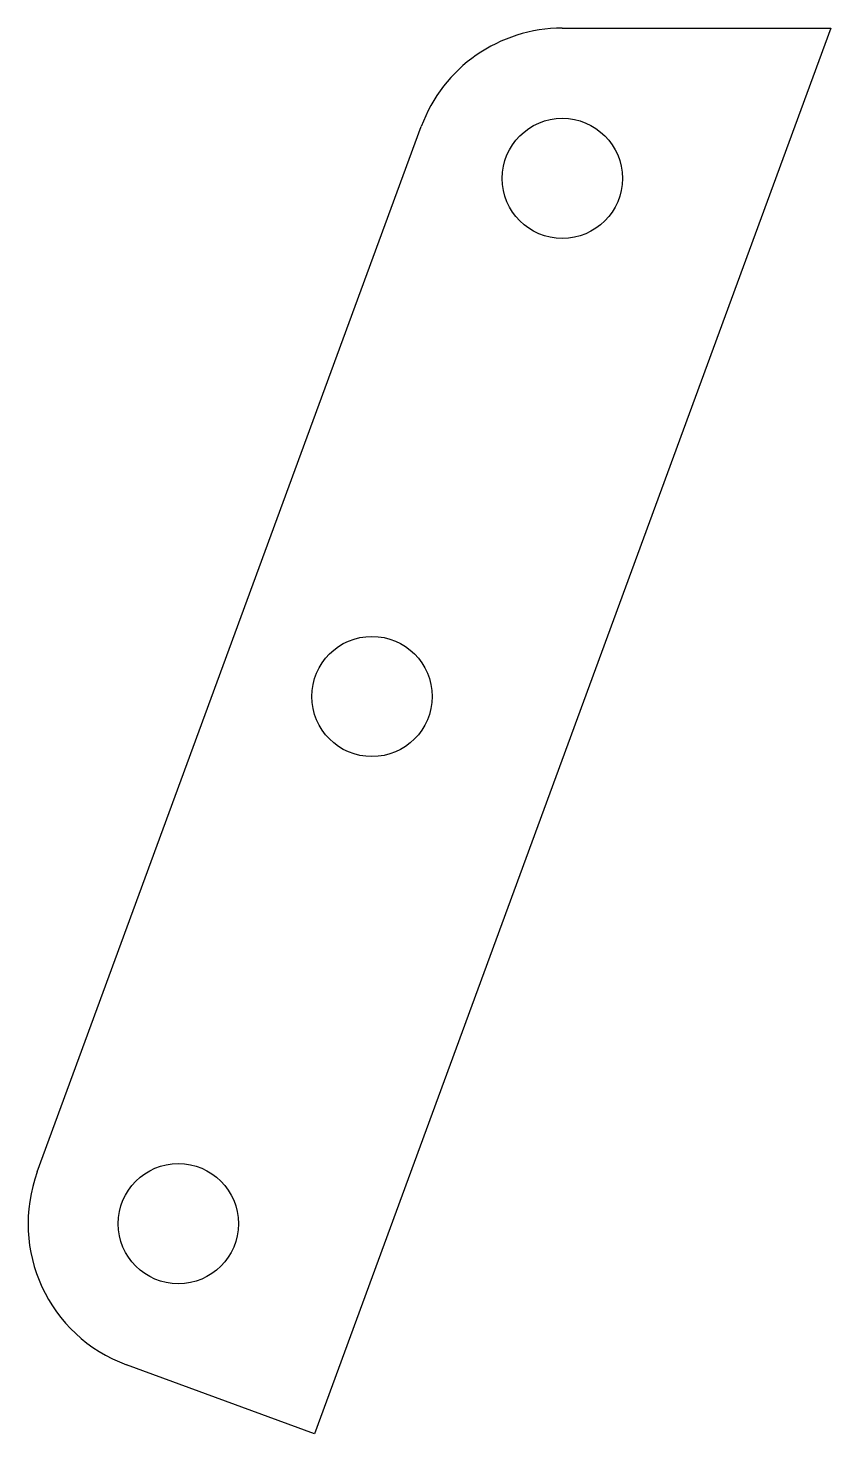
# Model space of a CAD drawing. Extents: x -1096 to -1016, y 4716 to 4856.
import ezdxf

# ---------------------------------------------------------------- set-up
doc = ezdxf.new("R2010")
doc.units = 0
doc.layers.get('0').update_dxf_attribs({"linetype": 'CONTINUOUS'})

msp = doc.modelspace()

# ---------------------------------------------------------------- linework, layer by layer
for p, q in [((-1016.26, 4856.44), (-1067.8, 4716.13)), ((-1043.07, 4856.44), (-1016.26, 4856.44)), ((-1095.48, 4742.28), (-1057.15, 4846.61)), ((-1067.8, 4716.13), (-1086.57, 4723.03))]:
    msp.add_line(p, q)
for centre in [(-1043.07, 4841.44), (-1062.07, 4789.73), (-1081.4, 4737.11)]:
    msp.add_circle(centre, 6)
for centre, start, end in [((-1043.07, 4841.44), 90, 159.8307), ((-1081.4, 4737.11), 159.8307, 249.8307)]:
    msp.add_arc(centre, 15, start, end)

doc.saveas('drawing.dxf')
